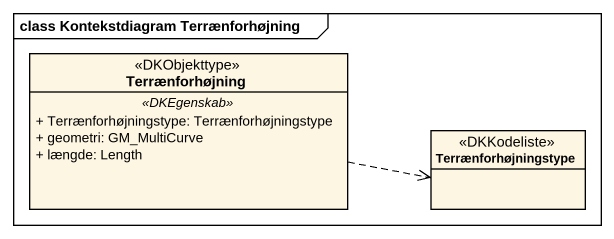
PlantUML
@startuml
mainframe class Kontekstdiagram Terrænforhøjning
hide circle
hide empty members
skinparam classAttributeIconSize 0
class Terrænforhøjning <<DKObjekttype>> {
  .. <<DKEgenskab>> ..
  + Terrænforhøjningstype: Terrænforhøjningstype
  + geometri: GM_MultiCurve
  + længde: Length
}
enum Terrænforhøjningstype <<DKKodeliste>>
Terrænforhøjning .right.> Terrænforhøjningstype
@enduml
